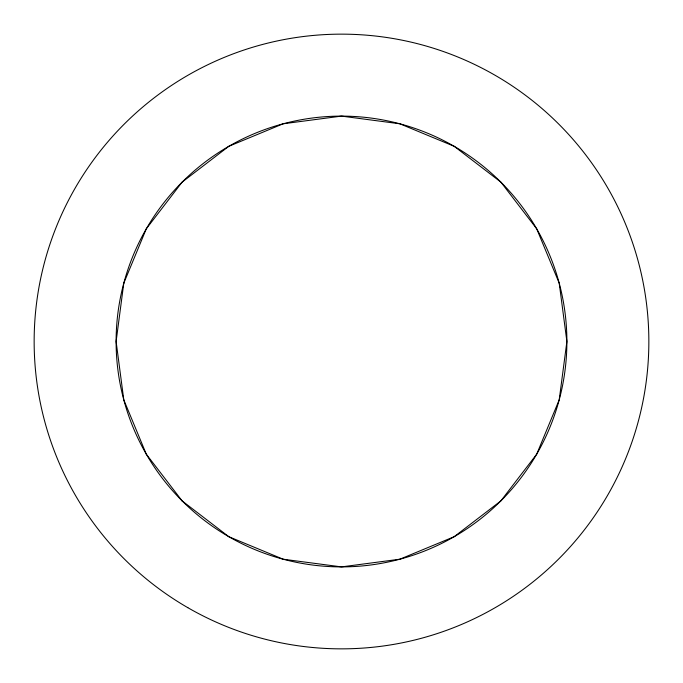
<?xml version="1.0" encoding="UTF-8"?>
<svg xmlns="http://www.w3.org/2000/svg" width="683" height="683" viewBox="0 0 683 683"><rect width="100%" height="100%" fill="white"/><g stroke="black" fill="none" stroke-linecap="round" stroke-linejoin="round"><path stroke-width="1.02" d="M123.794 283.163L116.11 341.5L123.794 399.837L146.307 454.195L182.122 500.878L228.805 536.693L283.163 559.206L341.5 566.89L399.837 559.206L454.195 536.693L500.878 500.878L536.693 454.195L559.206 399.837L566.89 341.5L559.206 283.163L536.693 228.805L500.878 182.122L454.195 146.307L399.837 123.794L341.5 116.11L283.163 123.794L228.805 146.307L182.122 182.122L146.307 228.805L123.794 283.163M187.825 607.674A307.35 307.35 0 0 0 648.85 341.5A307.35 307.35 0 0 0 187.825 75.326A307.35 307.35 0 0 0 187.825 607.674M182.122 500.878A225.39 225.39 0 0 0 559.206 399.837A225.39 225.39 0 0 0 283.163 123.794A225.39 225.39 0 0 0 182.122 500.878"/></g></svg>
